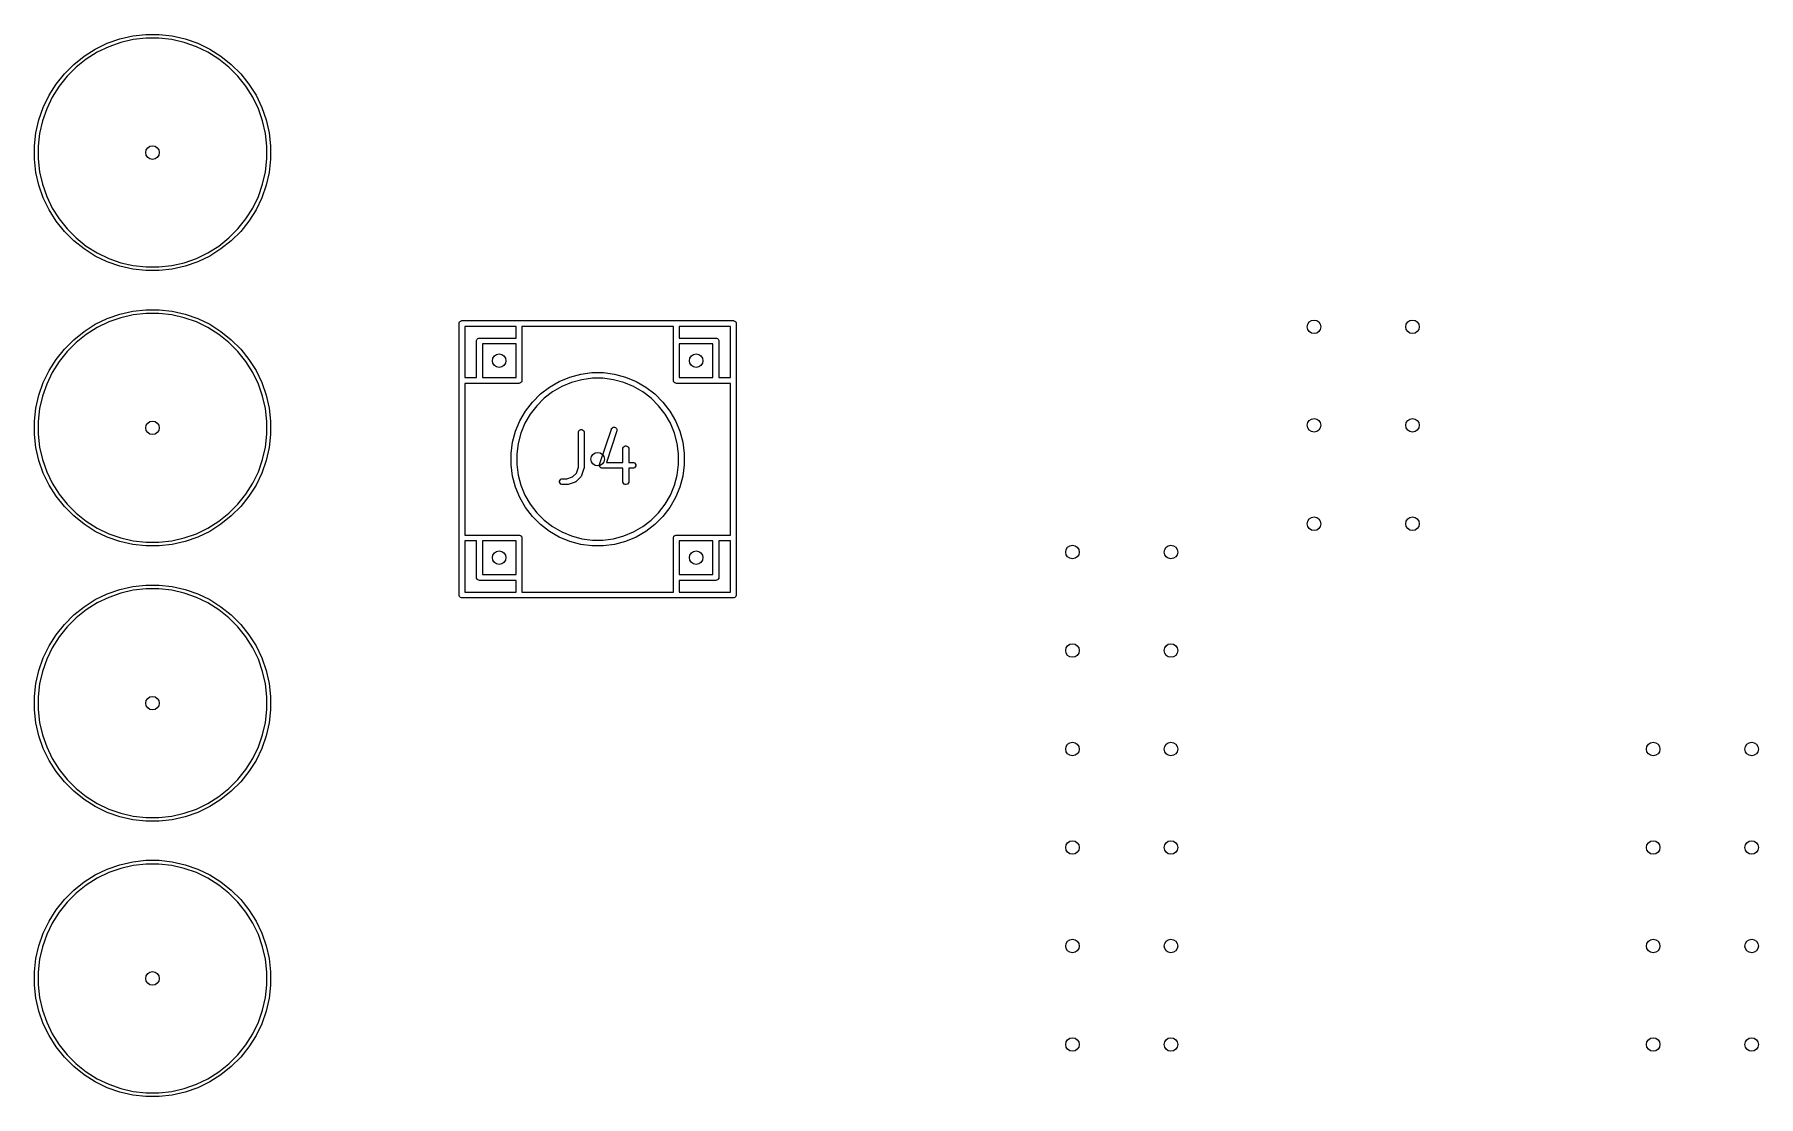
# Model space of a CAD drawing. Extents: x 4.81 to 6.56, y -4.89 to -3.81.
import ezdxf

# ---------------------------------------------------------------- set-up
doc = ezdxf.new("R2010")
doc.units = 0
doc.header["$MEASUREMENT"] = 0
doc.layers.add('BLACK', color=7, linetype='CONTINUOUS')

msp = doc.modelspace()

# ---------------------------------------------------------------- linework, layer by layer
at = {"layer": 'BLACK', "linetype": 'CONTINUOUS'}
for p, q in [((4.8864, -3.8184), (4.8991, -3.8139)), ((4.8991, -3.8139), (4.9122, -3.8109)), ((4.9128, -3.8146), (4.9001, -3.8175)), ((4.9122, -3.8109), (4.9256, -3.8094)), ((4.9258, -3.8132), (4.9128, -3.8146)), ((4.9256, -3.8094), (4.939, -3.8094)), ((4.9388, -3.8132), (4.9258, -3.8132)), ((4.9518, -3.8146), (4.9388, -3.8132)), ((4.939, -3.8094), (4.9524, -3.8109)), ((4.9645, -3.8175), (4.9518, -3.8146)), ((4.9524, -3.8109), (4.9656, -3.8139)), ((4.9656, -3.8139), (4.9783, -3.8184)), ((4.8523, -3.8398), (4.8628, -3.8314)), ((4.8628, -3.8314), (4.8742, -3.8242)), ((4.8761, -3.8275), (4.865, -3.8344)), ((4.8742, -3.8242), (4.8864, -3.8184)), ((4.8878, -3.8218), (4.8761, -3.8275)), ((4.9001, -3.8175), (4.8878, -3.8218)), ((4.9768, -3.8218), (4.9645, -3.8175)), ((4.9886, -3.8275), (4.9768, -3.8218)), ((4.9783, -3.8184), (4.9904, -3.8242)), ((4.9996, -3.8344), (4.9886, -3.8275)), ((4.9904, -3.8242), (5.0018, -3.8314)), ((5.0018, -3.8314), (5.0123, -3.8398)), ((4.8344, -3.8598), (4.8428, -3.8493)), ((4.8428, -3.8493), (4.8523, -3.8398)), ((4.8548, -3.8426), (4.8456, -3.8518)), ((4.865, -3.8344), (4.8548, -3.8426)), ((5.0098, -3.8426), (4.9996, -3.8344)), ((5.019, -3.8518), (5.0098, -3.8426)), ((5.0123, -3.8398), (5.0218, -3.8493)), ((5.0218, -3.8493), (5.0302, -3.8598)), ((4.8272, -3.8712), (4.8344, -3.8598)), ((4.8375, -3.862), (4.8305, -3.873)), ((4.8456, -3.8518), (4.8375, -3.862)), ((5.0272, -3.862), (5.019, -3.8518)), ((5.0341, -3.873), (5.0272, -3.862)), ((5.0302, -3.8598), (5.0374, -3.8712)), ((4.8169, -3.8961), (4.8214, -3.8834)), ((4.8249, -3.8848), (4.8205, -3.8971)), ((4.8214, -3.8834), (4.8272, -3.8712)), ((4.8305, -3.873), (4.8249, -3.8848)), ((5.0398, -3.8848), (5.0341, -3.873)), ((5.0374, -3.8712), (5.0432, -3.8834)), ((5.0441, -3.8971), (5.0398, -3.8848)), ((5.0432, -3.8834), (5.0477, -3.8961)), ((4.8139, -3.9092), (4.8169, -3.8961)), ((4.8205, -3.8971), (4.8176, -3.9098)), ((5.047, -3.9098), (5.0441, -3.8971)), ((5.0477, -3.8961), (5.0507, -3.9092)), ((4.8124, -3.9226), (4.8139, -3.9092)), ((4.8176, -3.9098), (4.8162, -3.9228)), ((5.0484, -3.9228), (5.047, -3.9098)), ((5.0507, -3.9092), (5.0522, -3.9226)), ((4.8124, -3.9228), (4.8124, -3.9226)), ((4.8124, -3.936), (4.8124, -3.9228)), ((4.8139, -3.9494), (4.8124, -3.936)), ((4.8162, -3.9228), (4.8162, -3.9358)), ((4.8162, -3.9358), (4.8176, -3.9488)), ((5.047, -3.9488), (5.0484, -3.9358)), ((5.0484, -3.9358), (5.0484, -3.9228)), ((5.0522, -3.936), (5.0507, -3.9494)), ((5.0522, -3.9226), (5.0522, -3.936)), ((4.8169, -3.9625), (4.8139, -3.9494)), ((4.8176, -3.9488), (4.8205, -3.9615)), ((5.0441, -3.9615), (5.047, -3.9488)), ((5.0507, -3.9494), (5.0477, -3.9625)), ((4.8214, -3.9752), (4.8169, -3.9625)), ((4.8205, -3.9615), (4.8249, -3.9738)), ((4.8249, -3.9738), (4.8305, -3.9856)), ((5.0341, -3.9856), (5.0398, -3.9738)), ((5.0398, -3.9738), (5.0441, -3.9615)), ((5.0477, -3.9625), (5.0432, -3.9752)), ((4.8272, -3.9874), (4.8214, -3.9752)), ((4.8344, -3.9988), (4.8272, -3.9874)), ((4.8305, -3.9856), (4.8375, -3.9966)), ((5.0272, -3.9966), (5.0341, -3.9856)), ((5.0374, -3.9874), (5.0302, -3.9988)), ((5.0432, -3.9752), (5.0374, -3.9874)), ((4.8428, -4.0093), (4.8344, -3.9988)), ((4.8375, -3.9966), (4.8456, -4.0068)), ((4.8456, -4.0068), (4.8548, -4.016)), ((5.0098, -4.016), (5.019, -4.0068)), ((5.019, -4.0068), (5.0272, -3.9966)), ((5.0302, -3.9988), (5.0218, -4.0093)), ((4.8523, -4.0188), (4.8428, -4.0093)), ((4.8628, -4.0272), (4.8523, -4.0188)), ((4.8548, -4.016), (4.865, -4.0242)), ((4.865, -4.0242), (4.8761, -4.0311)), ((4.9886, -4.0311), (4.9996, -4.0242)), ((4.9996, -4.0242), (5.0098, -4.016)), ((5.0123, -4.0188), (5.0018, -4.0272)), ((5.0218, -4.0093), (5.0123, -4.0188)), ((4.8742, -4.0344), (4.8628, -4.0272)), ((4.8864, -4.0402), (4.8742, -4.0344)), ((4.8761, -4.0311), (4.8878, -4.0368)), ((4.8991, -4.0447), (4.8864, -4.0402)), ((4.8878, -4.0368), (4.9001, -4.0411)), ((4.9001, -4.0411), (4.9128, -4.044)), ((4.9518, -4.044), (4.9645, -4.0411)), ((4.9645, -4.0411), (4.9768, -4.0368)), ((4.9783, -4.0402), (4.9656, -4.0447)), ((4.9768, -4.0368), (4.9886, -4.0311)), ((4.9904, -4.0344), (4.9783, -4.0402)), ((5.0018, -4.0272), (4.9904, -4.0344)), ((4.9122, -4.0477), (4.8991, -4.0447)), ((4.9256, -4.0492), (4.9122, -4.0477)), ((4.9128, -4.044), (4.9258, -4.0454)), ((4.939, -4.0492), (4.9256, -4.0492)), ((4.9258, -4.0454), (4.9388, -4.0454)), ((4.9388, -4.0454), (4.9518, -4.044)), ((4.9524, -4.0477), (4.939, -4.0492)), ((4.9656, -4.0447), (4.9524, -4.0477)), ((4.8864, -4.0979), (4.8991, -4.0934)), ((4.8991, -4.0934), (4.9122, -4.0904)), ((4.9128, -4.0941), (4.9001, -4.097)), ((4.9122, -4.0904), (4.9256, -4.0889)), ((4.9258, -4.0927), (4.9128, -4.0941)), ((4.9256, -4.0889), (4.939, -4.0889)), ((4.9388, -4.0927), (4.9258, -4.0927)), ((4.9518, -4.0941), (4.9388, -4.0927)), ((4.939, -4.0889), (4.9524, -4.0904)), ((4.9645, -4.097), (4.9518, -4.0941)), ((4.9524, -4.0904), (4.9656, -4.0934)), ((4.9656, -4.0934), (4.9783, -4.0979)), ((4.8523, -4.1193), (4.8628, -4.1109)), ((4.8628, -4.1109), (4.8742, -4.1037)), ((4.8761, -4.107), (4.865, -4.1139)), ((4.8742, -4.1037), (4.8864, -4.0979)), ((4.8878, -4.1013), (4.8761, -4.107)), ((4.9001, -4.097), (4.8878, -4.1013)), ((4.9768, -4.1013), (4.9645, -4.097)), ((4.9886, -4.107), (4.9768, -4.1013)), ((4.9783, -4.0979), (4.9904, -4.1037)), ((4.9996, -4.1139), (4.9886, -4.107)), ((4.9904, -4.1037), (5.0018, -4.1109)), ((5.0018, -4.1109), (5.0123, -4.1193)), ((5.2435, -4.1029), (5.2436, -4.1023)), ((5.2435, -4.3784), (5.2435, -4.1029)), ((5.2436, -4.1023), (5.244, -4.1012)), ((5.244, -4.1012), (5.2449, -4.1004)), ((5.2449, -4.1004), (5.2459, -4.1)), ((5.2459, -4.1), (5.2465, -4.0999)), ((5.2465, -4.0999), (5.5221, -4.0999)), ((5.2495, -4.1058), (5.2495, -4.1578)), ((5.3014, -4.1058), (5.2495, -4.1058)), ((5.3014, -4.1176), (5.3014, -4.1058)), ((5.3073, -4.1058), (5.3073, -4.1607)), ((5.4613, -4.1058), (5.3073, -4.1058)), ((5.4613, -4.1607), (5.4613, -4.1058)), ((5.4672, -4.1058), (5.4672, -4.1176)), ((5.5191, -4.1058), (5.4672, -4.1058)), ((5.5191, -4.1578), (5.5191, -4.1058)), ((5.5221, -4.0999), (5.5227, -4.1)), ((5.5227, -4.1), (5.5237, -4.1004)), ((5.5237, -4.1004), (5.5245, -4.1012)), ((5.5245, -4.1012), (5.525, -4.1023)), ((5.525, -4.1023), (5.525, -4.1029)), ((5.525, -4.1029), (5.525, -4.3784)), ((4.8344, -4.1393), (4.8428, -4.1288)), ((4.8456, -4.1313), (4.8375, -4.1415)), ((4.8428, -4.1288), (4.8523, -4.1193)), ((4.8548, -4.1221), (4.8456, -4.1313)), ((4.865, -4.1139), (4.8548, -4.1221)), ((5.0098, -4.1221), (4.9996, -4.1139)), ((5.019, -4.1313), (5.0098, -4.1221)), ((5.0123, -4.1193), (5.0218, -4.1288)), ((5.0272, -4.1415), (5.019, -4.1313)), ((5.0218, -4.1288), (5.0302, -4.1393)), ((5.2613, -4.12), (5.2618, -4.1189)), ((5.2613, -4.1206), (5.2613, -4.12)), ((5.2613, -4.1578), (5.2613, -4.1206)), ((5.2618, -4.1189), (5.2626, -4.1181)), ((5.2626, -4.1181), (5.2636, -4.1177)), ((5.2636, -4.1177), (5.2642, -4.1176)), ((5.2642, -4.1176), (5.3014, -4.1176)), ((5.2672, -4.1235), (5.2672, -4.1578)), ((5.3014, -4.1235), (5.2672, -4.1235)), ((5.3014, -4.1578), (5.3014, -4.1235)), ((5.4672, -4.1176), (5.5044, -4.1176)), ((5.4672, -4.1235), (5.4672, -4.1578)), ((5.5014, -4.1235), (5.4672, -4.1235)), ((5.5014, -4.1578), (5.5014, -4.1235)), ((5.5044, -4.1176), (5.505, -4.1177)), ((5.505, -4.1177), (5.506, -4.1181)), ((5.506, -4.1181), (5.5068, -4.1189)), ((5.5068, -4.1189), (5.5073, -4.12)), ((5.5073, -4.12), (5.5073, -4.1206)), ((5.5073, -4.1206), (5.5073, -4.1578)), ((4.8272, -4.1507), (4.8344, -4.1393)), ((4.8375, -4.1415), (4.8305, -4.1525)), ((5.0341, -4.1525), (5.0272, -4.1415)), ((5.0302, -4.1393), (5.0374, -4.1507)), ((4.8169, -4.1756), (4.8214, -4.1629)), ((4.8249, -4.1643), (4.8205, -4.1766)), ((4.8214, -4.1629), (4.8272, -4.1507)), ((4.8305, -4.1525), (4.8249, -4.1643)), ((5.0398, -4.1643), (5.0341, -4.1525)), ((5.0374, -4.1507), (5.0432, -4.1629)), ((5.0441, -4.1766), (5.0398, -4.1643)), ((5.0432, -4.1629), (5.0477, -4.1756)), ((5.2495, -4.1578), (5.2613, -4.1578)), ((5.3044, -4.1637), (5.2495, -4.1637)), ((5.2495, -4.1637), (5.2495, -4.3176)), ((5.2672, -4.1578), (5.3014, -4.1578)), ((5.305, -4.1636), (5.3044, -4.1637)), ((5.306, -4.1632), (5.305, -4.1636)), ((5.3068, -4.1624), (5.306, -4.1632)), ((5.3073, -4.1613), (5.3068, -4.1624)), ((5.3073, -4.1607), (5.3073, -4.1613)), ((5.3353, -4.1674), (5.3453, -4.1616)), ((5.3453, -4.1616), (5.356, -4.1572)), ((5.3578, -4.1626), (5.3479, -4.1668)), ((5.356, -4.1572), (5.3671, -4.1542)), ((5.3682, -4.1599), (5.3578, -4.1626)), ((5.3671, -4.1542), (5.3785, -4.1527)), ((5.3789, -4.1584), (5.3682, -4.1599)), ((5.3785, -4.1527), (5.3901, -4.1527)), ((5.3897, -4.1584), (5.3789, -4.1584)), ((5.4004, -4.1599), (5.3897, -4.1584)), ((5.3901, -4.1527), (5.4015, -4.1542)), ((5.4108, -4.1626), (5.4004, -4.1599)), ((5.4015, -4.1542), (5.4126, -4.1572)), ((5.4207, -4.1668), (5.4108, -4.1626)), ((5.4126, -4.1572), (5.4233, -4.1616)), ((5.4233, -4.1616), (5.4332, -4.1674)), ((5.4613, -4.1613), (5.4613, -4.1607)), ((5.4618, -4.1624), (5.4613, -4.1613)), ((5.4626, -4.1632), (5.4618, -4.1624)), ((5.4636, -4.1636), (5.4626, -4.1632)), ((5.4642, -4.1637), (5.4636, -4.1636)), ((5.5191, -4.1637), (5.4642, -4.1637)), ((5.4672, -4.1578), (5.5014, -4.1578)), ((5.5073, -4.1578), (5.5191, -4.1578)), ((5.5191, -4.3176), (5.5191, -4.1637)), ((4.8139, -4.1887), (4.8169, -4.1756)), ((4.8205, -4.1766), (4.8176, -4.1893)), ((5.047, -4.1893), (5.0441, -4.1766)), ((5.0477, -4.1756), (5.0507, -4.1887)), ((5.311, -4.1917), (5.3181, -4.1826)), ((5.3181, -4.1826), (5.3262, -4.1744)), ((5.33, -4.1787), (5.3224, -4.1863)), ((5.3262, -4.1744), (5.3353, -4.1674)), ((5.3385, -4.1722), (5.33, -4.1787)), ((5.3479, -4.1668), (5.3385, -4.1722)), ((5.4301, -4.1722), (5.4207, -4.1668)), ((5.4386, -4.1787), (5.4301, -4.1722)), ((5.4332, -4.1674), (5.4424, -4.1744)), ((5.4462, -4.1863), (5.4386, -4.1787)), ((5.4424, -4.1744), (5.4505, -4.1826)), ((5.4505, -4.1826), (5.4575, -4.1917)), ((4.8124, -4.2021), (4.8139, -4.1887)), ((4.8176, -4.1893), (4.8162, -4.2023)), ((5.0484, -4.2023), (5.047, -4.1893)), ((5.0507, -4.1887), (5.0522, -4.2021)), ((5.3053, -4.2017), (5.311, -4.1917)), ((5.3158, -4.1949), (5.3104, -4.2042)), ((5.3224, -4.1863), (5.3158, -4.1949)), ((5.4528, -4.1949), (5.4462, -4.1863)), ((5.4582, -4.2042), (5.4528, -4.1949)), ((5.4575, -4.1917), (5.4633, -4.2017)), ((4.8124, -4.2023), (4.8124, -4.2021)), ((4.8124, -4.2155), (4.8124, -4.2023)), ((4.8139, -4.2289), (4.8124, -4.2155)), ((4.8162, -4.2023), (4.8162, -4.2153)), ((4.8162, -4.2153), (4.8176, -4.2283)), ((5.047, -4.2283), (5.0484, -4.2153)), ((5.0484, -4.2153), (5.0484, -4.2023)), ((5.0522, -4.2155), (5.0507, -4.2289)), ((5.0522, -4.2021), (5.0522, -4.2155)), ((5.2979, -4.2235), (5.3009, -4.2123)), ((5.3009, -4.2123), (5.3053, -4.2017)), ((5.3063, -4.2142), (5.3035, -4.2246)), ((5.3104, -4.2042), (5.3063, -4.2142)), ((5.3647, -4.2129), (5.3652, -4.2118)), ((5.3647, -4.2135), (5.3647, -4.2129)), ((5.3647, -4.2487), (5.3647, -4.2135)), ((5.3652, -4.2118), (5.366, -4.211)), ((5.366, -4.211), (5.3671, -4.2106)), ((5.3671, -4.2106), (5.3682, -4.2106)), ((5.3682, -4.2106), (5.3693, -4.211)), ((5.3693, -4.211), (5.3701, -4.2118)), ((5.3701, -4.2118), (5.3705, -4.2129)), ((5.3705, -4.2129), (5.3706, -4.2135)), ((5.3706, -4.2135), (5.3706, -4.2492)), ((5.3863, -4.2459), (5.3982, -4.2102)), ((5.4038, -4.212), (5.3932, -4.2439)), ((5.3982, -4.2102), (5.3984, -4.2096)), ((5.3984, -4.2096), (5.3992, -4.2088)), ((5.3992, -4.2088), (5.4002, -4.2082)), ((5.4002, -4.2082), (5.4013, -4.2082)), ((5.4013, -4.2082), (5.4024, -4.2085)), ((5.4024, -4.2085), (5.4033, -4.2093)), ((5.4033, -4.2093), (5.4038, -4.2103)), ((5.4038, -4.2103), (5.4039, -4.2115)), ((5.4039, -4.2115), (5.4038, -4.212)), ((5.4623, -4.2142), (5.4582, -4.2042)), ((5.4651, -4.2246), (5.4623, -4.2142)), ((5.4633, -4.2017), (5.4677, -4.2123)), ((5.4677, -4.2123), (5.4707, -4.2235)), ((4.8169, -4.242), (4.8139, -4.2289)), ((4.8176, -4.2283), (4.8205, -4.241)), ((5.0441, -4.241), (5.047, -4.2283)), ((5.0507, -4.2289), (5.0477, -4.242)), ((5.2964, -4.2349), (5.2979, -4.2235)), ((5.2964, -4.2353), (5.2964, -4.2349)), ((5.2964, -4.2464), (5.2964, -4.2353)), ((5.3035, -4.2246), (5.3021, -4.2353)), ((5.3021, -4.2353), (5.3021, -4.246)), ((5.4099, -4.2301), (5.41, -4.2296)), ((5.4099, -4.2439), (5.4099, -4.2301)), ((5.41, -4.2296), (5.4104, -4.2285)), ((5.4104, -4.2285), (5.4112, -4.2277)), ((5.4112, -4.2277), (5.4123, -4.2272)), ((5.4123, -4.2272), (5.4134, -4.2272)), ((5.4134, -4.2272), (5.4145, -4.2277)), ((5.4145, -4.2277), (5.4153, -4.2285)), ((5.4153, -4.2285), (5.4158, -4.2296)), ((5.4158, -4.2296), (5.4158, -4.2301)), ((5.4158, -4.2301), (5.4158, -4.2439)), ((5.4665, -4.2353), (5.4651, -4.2246)), ((5.4665, -4.246), (5.4665, -4.2353)), ((5.4707, -4.2235), (5.4722, -4.2349)), ((5.4722, -4.2349), (5.4722, -4.2464)), ((4.8214, -4.2548), (4.8169, -4.242)), ((4.8205, -4.241), (4.8249, -4.2533)), ((4.8249, -4.2533), (4.8305, -4.2651)), ((5.0341, -4.2651), (5.0398, -4.2533)), ((5.0398, -4.2533), (5.0441, -4.241)), ((5.0477, -4.242), (5.0432, -4.2548)), ((5.2979, -4.2578), (5.2964, -4.2464)), ((5.3021, -4.246), (5.3035, -4.2567)), ((5.3627, -4.2547), (5.3647, -4.2487)), ((5.3704, -4.2501), (5.368, -4.2573)), ((5.3705, -4.2498), (5.3704, -4.2501)), ((5.3706, -4.2496), (5.3705, -4.2497)), ((5.3705, -4.2497), (5.3705, -4.2498)), ((5.3705, -4.2498), (5.3705, -4.2498)), ((5.3706, -4.2492), (5.3706, -4.2495)), ((5.3706, -4.2495), (5.3706, -4.2496)), ((5.3861, -4.2464), (5.3862, -4.2463)), ((5.3862, -4.2469), (5.3861, -4.2464)), ((5.3862, -4.2462), (5.3863, -4.2459)), ((5.3862, -4.2463), (5.3862, -4.2462)), ((5.3862, -4.2462), (5.3862, -4.2462)), ((5.3862, -4.2474), (5.3862, -4.2469)), ((5.3862, -4.2475), (5.3862, -4.2474)), ((5.3862, -4.2476), (5.3862, -4.2475)), ((5.3864, -4.248), (5.3862, -4.2476)), ((5.3866, -4.2484), (5.3864, -4.248)), ((5.3867, -4.2485), (5.3866, -4.2484)), ((5.3867, -4.2486), (5.3867, -4.2485)), ((5.3871, -4.2489), (5.3867, -4.2486)), ((5.3874, -4.2493), (5.3871, -4.2489)), ((5.3875, -4.2493), (5.3874, -4.2493)), ((5.3876, -4.2494), (5.3875, -4.2493)), ((5.388, -4.2495), (5.3876, -4.2494)), ((5.3885, -4.2497), (5.388, -4.2495)), ((5.3886, -4.2497), (5.3885, -4.2497)), ((5.3887, -4.2497), (5.3886, -4.2497)), ((5.3888, -4.2497), (5.3887, -4.2497)), ((5.3891, -4.2498), (5.3888, -4.2497)), ((5.4099, -4.2498), (5.3891, -4.2498)), ((5.3932, -4.2439), (5.4099, -4.2439)), ((5.4099, -4.2635), (5.4099, -4.2498)), ((5.4158, -4.2439), (5.42, -4.2439)), ((5.42, -4.2498), (5.4158, -4.2498)), ((5.4158, -4.2498), (5.4158, -4.2635)), ((5.42, -4.2439), (5.4206, -4.2439)), ((5.4206, -4.2497), (5.42, -4.2498)), ((5.4206, -4.2439), (5.4217, -4.2443)), ((5.4217, -4.2493), (5.4206, -4.2497)), ((5.4217, -4.2443), (5.4225, -4.2452)), ((5.4225, -4.2484), (5.4217, -4.2493)), ((5.4225, -4.2452), (5.4229, -4.2462)), ((5.4229, -4.2474), (5.4225, -4.2484)), ((5.4229, -4.2462), (5.4229, -4.2474)), ((5.4651, -4.2567), (5.4665, -4.246)), ((5.4722, -4.2464), (5.4707, -4.2578)), ((4.8272, -4.2669), (4.8214, -4.2548)), ((4.8344, -4.2783), (4.8272, -4.2669)), ((4.8305, -4.2651), (4.8375, -4.2761)), ((5.0272, -4.2761), (5.0341, -4.2651)), ((5.0374, -4.2669), (5.0302, -4.2783)), ((5.0432, -4.2548), (5.0374, -4.2669)), ((5.3009, -4.269), (5.2979, -4.2578)), ((5.3053, -4.2796), (5.3009, -4.269)), ((5.3035, -4.2567), (5.3063, -4.2671)), ((5.3063, -4.2671), (5.3104, -4.2771)), ((5.3457, -4.2629), (5.3461, -4.2618)), ((5.3457, -4.264), (5.3457, -4.2629)), ((5.3461, -4.2651), (5.3457, -4.264)), ((5.3461, -4.2618), (5.3469, -4.261)), ((5.3469, -4.2659), (5.3461, -4.2651)), ((5.3469, -4.261), (5.348, -4.2606)), ((5.348, -4.2664), (5.3469, -4.2659)), ((5.348, -4.2606), (5.3486, -4.2605)), ((5.3486, -4.2664), (5.348, -4.2664)), ((5.3486, -4.2605), (5.3529, -4.2605)), ((5.3533, -4.2664), (5.3486, -4.2664)), ((5.3529, -4.2605), (5.3589, -4.2585)), ((5.3536, -4.2664), (5.3533, -4.2664)), ((5.3537, -4.2664), (5.3536, -4.2664)), ((5.3538, -4.2664), (5.3537, -4.2664)), ((5.3539, -4.2664), (5.3538, -4.2664)), ((5.354, -4.2663), (5.3539, -4.2664)), ((5.3543, -4.2663), (5.354, -4.2663)), ((5.3614, -4.2639), (5.3543, -4.2663)), ((5.3589, -4.2585), (5.3627, -4.2547)), ((5.3619, -4.2637), (5.3614, -4.2639)), ((5.362, -4.2636), (5.3619, -4.2637)), ((5.3621, -4.2635), (5.362, -4.2636)), ((5.3626, -4.2632), (5.3621, -4.2635)), ((5.3673, -4.2584), (5.3626, -4.2632)), ((5.3677, -4.258), (5.3673, -4.2584)), ((5.3678, -4.2578), (5.3677, -4.2579)), ((5.3677, -4.2579), (5.3677, -4.258)), ((5.368, -4.2573), (5.3678, -4.2578)), ((5.41, -4.264), (5.4099, -4.2635)), ((5.4104, -4.2651), (5.41, -4.264)), ((5.4112, -4.2659), (5.4104, -4.2651)), ((5.4123, -4.2664), (5.4112, -4.2659)), ((5.4134, -4.2664), (5.4123, -4.2664)), ((5.4145, -4.2659), (5.4134, -4.2664)), ((5.4153, -4.2651), (5.4145, -4.2659)), ((5.4158, -4.264), (5.4153, -4.2651)), ((5.4158, -4.2635), (5.4158, -4.264)), ((5.4582, -4.2771), (5.4623, -4.2671)), ((5.4623, -4.2671), (5.4651, -4.2567)), ((5.4677, -4.269), (5.4633, -4.2796)), ((5.4707, -4.2578), (5.4677, -4.269)), ((4.8428, -4.2888), (4.8344, -4.2783)), ((4.8375, -4.2761), (4.8456, -4.2863)), ((4.8523, -4.2983), (4.8428, -4.2888)), ((4.8456, -4.2863), (4.8548, -4.2955)), ((5.0098, -4.2955), (5.019, -4.2863)), ((5.0218, -4.2888), (5.0123, -4.2983)), ((5.019, -4.2863), (5.0272, -4.2761)), ((5.0302, -4.2783), (5.0218, -4.2888)), ((5.311, -4.2896), (5.3053, -4.2796)), ((5.3104, -4.2771), (5.3158, -4.2864)), ((5.3158, -4.2864), (5.3224, -4.295)), ((5.4462, -4.295), (5.4528, -4.2864)), ((5.4528, -4.2864), (5.4582, -4.2771)), ((5.4633, -4.2796), (5.4575, -4.2896)), ((4.8628, -4.3067), (4.8523, -4.2983)), ((4.8548, -4.2955), (4.865, -4.3037)), ((4.865, -4.3037), (4.8761, -4.3106)), ((4.9886, -4.3106), (4.9996, -4.3037)), ((4.9996, -4.3037), (5.0098, -4.2955)), ((5.0123, -4.2983), (5.0018, -4.3067)), ((5.3181, -4.2987), (5.311, -4.2896)), ((5.3262, -4.3069), (5.3181, -4.2987)), ((5.3224, -4.295), (5.33, -4.3026)), ((5.33, -4.3026), (5.3385, -4.3091)), ((5.4301, -4.3091), (5.4386, -4.3026)), ((5.4386, -4.3026), (5.4462, -4.295)), ((5.4505, -4.2987), (5.4424, -4.3069)), ((5.4575, -4.2896), (5.4505, -4.2987)), ((4.8742, -4.3139), (4.8628, -4.3067)), ((4.8864, -4.3197), (4.8742, -4.3139)), ((4.8761, -4.3106), (4.8878, -4.3163)), ((4.8991, -4.3242), (4.8864, -4.3197)), ((4.8878, -4.3163), (4.9001, -4.3206)), ((4.9001, -4.3206), (4.9128, -4.3235)), ((4.9128, -4.3235), (4.9258, -4.3249)), ((4.9388, -4.3249), (4.9518, -4.3235)), ((4.9518, -4.3235), (4.9645, -4.3206)), ((4.9645, -4.3206), (4.9768, -4.3163)), ((4.9783, -4.3197), (4.9656, -4.3242)), ((4.9768, -4.3163), (4.9886, -4.3106)), ((4.9904, -4.3139), (4.9783, -4.3197)), ((5.0018, -4.3067), (4.9904, -4.3139)), ((5.2495, -4.3176), (5.3044, -4.3176)), ((5.2495, -4.3235), (5.2495, -4.3755)), ((5.2613, -4.3235), (5.2495, -4.3235)), ((5.2613, -4.3607), (5.2613, -4.3235)), ((5.2672, -4.3235), (5.2672, -4.3578)), ((5.3014, -4.3235), (5.2672, -4.3235)), ((5.3014, -4.3578), (5.3014, -4.3235)), ((5.3044, -4.3176), (5.305, -4.3177)), ((5.305, -4.3177), (5.306, -4.3181)), ((5.306, -4.3181), (5.3068, -4.3189)), ((5.3068, -4.3189), (5.3073, -4.32)), ((5.3073, -4.32), (5.3073, -4.3206)), ((5.3073, -4.3206), (5.3073, -4.3755)), ((5.3353, -4.3139), (5.3262, -4.3069)), ((5.3453, -4.3197), (5.3353, -4.3139)), ((5.3385, -4.3091), (5.3479, -4.3145)), ((5.356, -4.3241), (5.3453, -4.3197)), ((5.3479, -4.3145), (5.3578, -4.3186)), ((5.3578, -4.3186), (5.3682, -4.3214)), ((5.3682, -4.3214), (5.3789, -4.3228)), ((5.3789, -4.3228), (5.3897, -4.3228)), ((5.3897, -4.3228), (5.4004, -4.3214)), ((5.4004, -4.3214), (5.4108, -4.3186)), ((5.4108, -4.3186), (5.4207, -4.3145)), ((5.4233, -4.3197), (5.4126, -4.3241)), ((5.4207, -4.3145), (5.4301, -4.3091)), ((5.4332, -4.3139), (5.4233, -4.3197)), ((5.4424, -4.3069), (5.4332, -4.3139)), ((5.4613, -4.32), (5.4618, -4.3189)), ((5.4613, -4.3206), (5.4613, -4.32)), ((5.4613, -4.3755), (5.4613, -4.3206)), ((5.4618, -4.3189), (5.4626, -4.3181)), ((5.4626, -4.3181), (5.4636, -4.3177)), ((5.4636, -4.3177), (5.4642, -4.3176)), ((5.4642, -4.3176), (5.5191, -4.3176)), ((5.4672, -4.3235), (5.4672, -4.3578)), ((5.5014, -4.3235), (5.4672, -4.3235)), ((5.5014, -4.3578), (5.5014, -4.3235)), ((5.5073, -4.3235), (5.5073, -4.3607)), ((5.5191, -4.3235), (5.5073, -4.3235)), ((5.5191, -4.3755), (5.5191, -4.3235)), ((4.9122, -4.3272), (4.8991, -4.3242)), ((4.9256, -4.3287), (4.9122, -4.3272)), ((4.939, -4.3287), (4.9256, -4.3287)), ((4.9258, -4.3249), (4.9388, -4.3249)), ((4.9524, -4.3272), (4.939, -4.3287)), ((4.9656, -4.3242), (4.9524, -4.3272)), ((5.3671, -4.3271), (5.356, -4.3241)), ((5.3785, -4.3286), (5.3671, -4.3271)), ((5.3901, -4.3286), (5.3785, -4.3286)), ((5.4015, -4.3271), (5.3901, -4.3286)), ((5.4126, -4.3241), (5.4015, -4.3271)), ((5.2672, -4.3578), (5.3014, -4.3578)), ((5.4672, -4.3578), (5.5014, -4.3578)), ((4.8864, -4.3774), (4.8991, -4.3729)), ((4.8991, -4.3729), (4.9122, -4.3699)), ((4.9128, -4.3736), (4.9001, -4.3765)), ((4.9122, -4.3699), (4.9256, -4.3684)), ((4.9258, -4.3722), (4.9128, -4.3736)), ((4.9256, -4.3684), (4.939, -4.3684)), ((4.9388, -4.3722), (4.9258, -4.3722)), ((4.9518, -4.3736), (4.9388, -4.3722)), ((4.939, -4.3684), (4.9524, -4.3699)), ((4.9645, -4.3765), (4.9518, -4.3736)), ((4.9524, -4.3699), (4.9656, -4.3729)), ((4.9656, -4.3729), (4.9783, -4.3774)), ((5.2495, -4.3755), (5.3014, -4.3755)), ((5.2613, -4.3613), (5.2613, -4.3607)), ((5.2618, -4.3624), (5.2613, -4.3613)), ((5.2626, -4.3632), (5.2618, -4.3624)), ((5.2636, -4.3636), (5.2626, -4.3632)), ((5.2642, -4.3637), (5.2636, -4.3636)), ((5.3014, -4.3637), (5.2642, -4.3637)), ((5.3014, -4.3755), (5.3014, -4.3637)), ((5.3073, -4.3755), (5.4613, -4.3755)), ((5.5044, -4.3637), (5.4672, -4.3637)), ((5.4672, -4.3637), (5.4672, -4.3755)), ((5.4672, -4.3755), (5.5191, -4.3755)), ((5.505, -4.3636), (5.5044, -4.3637)), ((5.506, -4.3632), (5.505, -4.3636)), ((5.5068, -4.3624), (5.506, -4.3632)), ((5.5073, -4.3613), (5.5068, -4.3624)), ((5.5073, -4.3607), (5.5073, -4.3613)), ((4.8523, -4.3988), (4.8628, -4.3904)), ((4.865, -4.3935), (4.8548, -4.4016)), ((4.8628, -4.3904), (4.8742, -4.3832)), ((4.8761, -4.3865), (4.865, -4.3935)), ((4.8742, -4.3832), (4.8864, -4.3774)), ((4.8878, -4.3809), (4.8761, -4.3865)), ((4.9001, -4.3765), (4.8878, -4.3809)), ((4.9768, -4.3809), (4.9645, -4.3765)), ((4.9886, -4.3865), (4.9768, -4.3809)), ((4.9783, -4.3774), (4.9904, -4.3832)), ((4.9996, -4.3935), (4.9886, -4.3865)), ((4.9904, -4.3832), (5.0018, -4.3904)), ((5.0098, -4.4016), (4.9996, -4.3935)), ((5.0018, -4.3904), (5.0123, -4.3988)), ((5.2436, -4.379), (5.2435, -4.3784)), ((5.244, -4.3801), (5.2436, -4.379)), ((5.2449, -4.3809), (5.244, -4.3801)), ((5.2459, -4.3813), (5.2449, -4.3809)), ((5.2465, -4.3814), (5.2459, -4.3813)), ((5.5221, -4.3814), (5.2465, -4.3814)), ((5.5227, -4.3813), (5.5221, -4.3814)), ((5.5237, -4.3809), (5.5227, -4.3813)), ((5.5245, -4.3801), (5.5237, -4.3809)), ((5.525, -4.379), (5.5245, -4.3801)), ((5.525, -4.3784), (5.525, -4.379)), ((4.8344, -4.4188), (4.8428, -4.4083)), ((4.8456, -4.4108), (4.8375, -4.421)), ((4.8428, -4.4083), (4.8523, -4.3988)), ((4.8548, -4.4016), (4.8456, -4.4108)), ((5.019, -4.4108), (5.0098, -4.4016)), ((5.0123, -4.3988), (5.0218, -4.4083)), ((5.0272, -4.421), (5.019, -4.4108)), ((5.0218, -4.4083), (5.0302, -4.4188)), ((4.8272, -4.4302), (4.8344, -4.4188)), ((4.8375, -4.421), (4.8305, -4.4321)), ((5.0341, -4.4321), (5.0272, -4.421)), ((5.0302, -4.4188), (5.0374, -4.4302)), ((4.8169, -4.4551), (4.8214, -4.4424)), ((4.8249, -4.4438), (4.8205, -4.4561)), ((4.8214, -4.4424), (4.8272, -4.4302)), ((4.8305, -4.4321), (4.8249, -4.4438)), ((5.0398, -4.4438), (5.0341, -4.4321)), ((5.0374, -4.4302), (5.0432, -4.4424)), ((5.0441, -4.4561), (5.0398, -4.4438)), ((5.0432, -4.4424), (5.0477, -4.4551)), ((4.8139, -4.4682), (4.8169, -4.4551)), ((4.8205, -4.4561), (4.8176, -4.4688)), ((5.047, -4.4688), (5.0441, -4.4561)), ((5.0477, -4.4551), (5.0507, -4.4682)), ((4.8124, -4.4816), (4.8139, -4.4682)), ((4.8176, -4.4688), (4.8162, -4.4818)), ((5.0484, -4.4818), (5.047, -4.4688)), ((5.0507, -4.4682), (5.0522, -4.4816)), ((4.8124, -4.4818), (4.8124, -4.4816)), ((4.8124, -4.495), (4.8124, -4.4818)), ((4.8139, -4.5084), (4.8124, -4.495)), ((4.8162, -4.4818), (4.8162, -4.4948)), ((4.8162, -4.4948), (4.8176, -4.5078)), ((5.047, -4.5078), (5.0484, -4.4948)), ((5.0484, -4.4948), (5.0484, -4.4818)), ((5.0522, -4.495), (5.0507, -4.5084)), ((5.0522, -4.4816), (5.0522, -4.495)), ((4.8169, -4.5216), (4.8139, -4.5084)), ((4.8176, -4.5078), (4.8205, -4.5205)), ((5.0441, -4.5205), (5.047, -4.5078)), ((5.0507, -4.5084), (5.0477, -4.5216)), ((4.8214, -4.5343), (4.8169, -4.5216)), ((4.8205, -4.5205), (4.8249, -4.5328)), ((4.8249, -4.5328), (4.8305, -4.5446)), ((5.0341, -4.5446), (5.0398, -4.5328)), ((5.0398, -4.5328), (5.0441, -4.5205)), ((5.0477, -4.5216), (5.0432, -4.5343)), ((4.8272, -4.5464), (4.8214, -4.5343)), ((4.8344, -4.5578), (4.8272, -4.5464)), ((4.8305, -4.5446), (4.8375, -4.5556)), ((5.0272, -4.5556), (5.0341, -4.5446)), ((5.0374, -4.5464), (5.0302, -4.5578)), ((5.0432, -4.5343), (5.0374, -4.5464)), ((4.8428, -4.5683), (4.8344, -4.5578)), ((4.8375, -4.5556), (4.8456, -4.5658)), ((4.8523, -4.5778), (4.8428, -4.5683)), ((4.8456, -4.5658), (4.8548, -4.575)), ((5.0098, -4.575), (5.019, -4.5658)), ((5.0218, -4.5683), (5.0123, -4.5778)), ((5.019, -4.5658), (5.0272, -4.5556)), ((5.0302, -4.5578), (5.0218, -4.5683)), ((4.8628, -4.5862), (4.8523, -4.5778)), ((4.8548, -4.575), (4.865, -4.5832)), ((4.8742, -4.5934), (4.8628, -4.5862)), ((4.865, -4.5832), (4.8761, -4.5901)), ((4.9886, -4.5901), (4.9996, -4.5832)), ((5.0018, -4.5862), (4.9904, -4.5934)), ((4.9996, -4.5832), (5.0098, -4.575)), ((5.0123, -4.5778), (5.0018, -4.5862)), ((4.8864, -4.5992), (4.8742, -4.5934)), ((4.8761, -4.5901), (4.8878, -4.5958)), ((4.8991, -4.6037), (4.8864, -4.5992)), ((4.8878, -4.5958), (4.9001, -4.6001)), ((4.9122, -4.6067), (4.8991, -4.6037)), ((4.9001, -4.6001), (4.9128, -4.603)), ((4.9128, -4.603), (4.9258, -4.6044)), ((4.9388, -4.6044), (4.9518, -4.603)), ((4.9518, -4.603), (4.9645, -4.6001)), ((4.9656, -4.6037), (4.9524, -4.6067)), ((4.9645, -4.6001), (4.9768, -4.5958)), ((4.9783, -4.5992), (4.9656, -4.6037)), ((4.9768, -4.5958), (4.9886, -4.5901)), ((4.9904, -4.5934), (4.9783, -4.5992)), ((4.9256, -4.6082), (4.9122, -4.6067)), ((4.939, -4.6082), (4.9256, -4.6082)), ((4.9258, -4.6044), (4.9388, -4.6044)), ((4.9524, -4.6067), (4.939, -4.6082)), ((4.8864, -4.6569), (4.8991, -4.6524)), ((4.9001, -4.6561), (4.8878, -4.6604)), ((4.8991, -4.6524), (4.9122, -4.6494)), ((4.9128, -4.6532), (4.9001, -4.6561)), ((4.9122, -4.6494), (4.9256, -4.6479)), ((4.9258, -4.6517), (4.9128, -4.6532)), ((4.9256, -4.6479), (4.939, -4.6479)), ((4.9388, -4.6517), (4.9258, -4.6517)), ((4.9518, -4.6532), (4.9388, -4.6517)), ((4.939, -4.6479), (4.9524, -4.6494)), ((4.9645, -4.6561), (4.9518, -4.6532)), ((4.9524, -4.6494), (4.9656, -4.6524)), ((4.9768, -4.6604), (4.9645, -4.6561)), ((4.9656, -4.6524), (4.9783, -4.6569)), ((4.8523, -4.6783), (4.8628, -4.6699)), ((4.865, -4.673), (4.8548, -4.6811)), ((4.8628, -4.6699), (4.8742, -4.6627)), ((4.8761, -4.666), (4.865, -4.673)), ((4.8742, -4.6627), (4.8864, -4.6569)), ((4.8878, -4.6604), (4.8761, -4.666)), ((4.9886, -4.666), (4.9768, -4.6604)), ((4.9783, -4.6569), (4.9904, -4.6627)), ((4.9996, -4.673), (4.9886, -4.666)), ((4.9904, -4.6627), (5.0018, -4.6699)), ((5.0098, -4.6811), (4.9996, -4.673)), ((5.0018, -4.6699), (5.0123, -4.6783)), ((4.8344, -4.6983), (4.8428, -4.6878)), ((4.8456, -4.6903), (4.8375, -4.7005)), ((4.8428, -4.6878), (4.8523, -4.6783)), ((4.8548, -4.6811), (4.8456, -4.6903)), ((5.019, -4.6903), (5.0098, -4.6811)), ((5.0123, -4.6783), (5.0218, -4.6878)), ((5.0272, -4.7005), (5.019, -4.6903)), ((5.0218, -4.6878), (5.0302, -4.6983)), ((4.8272, -4.7097), (4.8344, -4.6983)), ((4.8375, -4.7005), (4.8305, -4.7116)), ((5.0341, -4.7116), (5.0272, -4.7005)), ((5.0302, -4.6983), (5.0374, -4.7097)), ((4.8169, -4.7346), (4.8214, -4.7219)), ((4.8249, -4.7233), (4.8205, -4.7356)), ((4.8214, -4.7219), (4.8272, -4.7097)), ((4.8305, -4.7116), (4.8249, -4.7233)), ((5.0398, -4.7233), (5.0341, -4.7116)), ((5.0374, -4.7097), (5.0432, -4.7219)), ((5.0441, -4.7356), (5.0398, -4.7233)), ((5.0432, -4.7219), (5.0477, -4.7346)), ((4.8139, -4.7477), (4.8169, -4.7346)), ((4.8205, -4.7356), (4.8176, -4.7483)), ((5.047, -4.7483), (5.0441, -4.7356)), ((5.0477, -4.7346), (5.0507, -4.7477)), ((4.8124, -4.7611), (4.8139, -4.7477)), ((4.8124, -4.7613), (4.8124, -4.7611)), ((4.8124, -4.7746), (4.8124, -4.7613)), ((4.8176, -4.7483), (4.8162, -4.7613)), ((4.8162, -4.7613), (4.8162, -4.7743)), ((5.0484, -4.7613), (5.047, -4.7483)), ((5.0484, -4.7743), (5.0484, -4.7613)), ((5.0507, -4.7477), (5.0522, -4.7611)), ((5.0522, -4.7611), (5.0522, -4.7746)), ((4.8139, -4.7879), (4.8124, -4.7746)), ((4.8162, -4.7743), (4.8176, -4.7873)), ((5.047, -4.7873), (5.0484, -4.7743)), ((5.0522, -4.7746), (5.0507, -4.7879)), ((4.8169, -4.8011), (4.8139, -4.7879)), ((4.8176, -4.7873), (4.8205, -4.8)), ((5.0441, -4.8), (5.047, -4.7873)), ((5.0507, -4.7879), (5.0477, -4.8011)), ((4.8214, -4.8138), (4.8169, -4.8011)), ((4.8205, -4.8), (4.8249, -4.8123)), ((4.8272, -4.8259), (4.8214, -4.8138)), ((4.8249, -4.8123), (4.8305, -4.8241)), ((5.0341, -4.8241), (5.0398, -4.8123)), ((5.0432, -4.8138), (5.0374, -4.8259)), ((5.0398, -4.8123), (5.0441, -4.8)), ((5.0477, -4.8011), (5.0432, -4.8138)), ((4.8344, -4.8373), (4.8272, -4.8259)), ((4.8305, -4.8241), (4.8375, -4.8351)), ((5.0272, -4.8351), (5.0341, -4.8241)), ((5.0374, -4.8259), (5.0302, -4.8373)), ((4.8428, -4.8478), (4.8344, -4.8373)), ((4.8375, -4.8351), (4.8456, -4.8453)), ((4.8523, -4.8573), (4.8428, -4.8478)), ((4.8456, -4.8453), (4.8548, -4.8546)), ((5.0098, -4.8546), (5.019, -4.8453)), ((5.0218, -4.8478), (5.0123, -4.8573)), ((5.019, -4.8453), (5.0272, -4.8351)), ((5.0302, -4.8373), (5.0218, -4.8478)), ((4.8628, -4.8657), (4.8523, -4.8573)), ((4.8548, -4.8546), (4.865, -4.8627)), ((4.8742, -4.8729), (4.8628, -4.8657)), ((4.865, -4.8627), (4.8761, -4.8696)), ((4.9886, -4.8696), (4.9996, -4.8627)), ((5.0018, -4.8657), (4.9904, -4.8729)), ((4.9996, -4.8627), (5.0098, -4.8546)), ((5.0123, -4.8573), (5.0018, -4.8657)), ((4.8864, -4.8788), (4.8742, -4.8729)), ((4.8761, -4.8696), (4.8878, -4.8753)), ((4.8991, -4.8832), (4.8864, -4.8788)), ((4.8878, -4.8753), (4.9001, -4.8796)), ((4.9122, -4.8862), (4.8991, -4.8832)), ((4.9001, -4.8796), (4.9128, -4.8825)), ((4.9128, -4.8825), (4.9258, -4.884)), ((4.9258, -4.884), (4.9388, -4.884)), ((4.9388, -4.884), (4.9518, -4.8825)), ((4.9518, -4.8825), (4.9645, -4.8796)), ((4.9656, -4.8832), (4.9524, -4.8862)), ((4.9645, -4.8796), (4.9768, -4.8753)), ((4.9783, -4.8788), (4.9656, -4.8832)), ((4.9768, -4.8753), (4.9886, -4.8696)), ((4.9904, -4.8729), (4.9783, -4.8788)), ((4.9256, -4.8877), (4.9122, -4.8862)), ((4.939, -4.8877), (4.9256, -4.8877)), ((4.9524, -4.8862), (4.939, -4.8877))]:
    msp.add_line(p, q, dxfattribs=at)
at = {"layer": 'BLACK'}
for centre in [(4.9323, -3.9293), (4.9323, -3.9293), (6.1117, -4.1062), (6.1117, -4.1062), (6.2117, -4.1062), (6.2117, -4.1062), (5.2843, -4.1406), (5.2843, -4.1406), (5.4843, -4.1406), (5.4843, -4.1406), (6.1117, -4.2062), (6.1117, -4.2062), (6.2117, -4.2062), (6.2117, -4.2062), (4.9323, -4.2088), (4.9323, -4.2088), (5.3843, -4.2406), (5.3843, -4.2406), (6.1117, -4.3062), (6.1117, -4.3062), (6.2117, -4.3062), (6.2117, -4.3062), (5.2843, -4.3406), (5.2843, -4.3406), (5.4843, -4.3406), (5.4843, -4.3406), (5.8664, -4.3349), (5.8664, -4.3349), (5.9664, -4.3349), (5.9664, -4.3349), (5.8664, -4.4349), (5.8664, -4.4349), (5.9664, -4.4349), (5.9664, -4.4349), (4.9323, -4.4883), (4.9323, -4.4883), (5.8664, -4.5349), (5.8664, -4.5349), (5.9664, -4.5349), (5.9664, -4.5349), (6.4561, -4.5349), (6.4561, -4.5349), (6.5561, -4.5349), (6.5561, -4.5349), (5.8664, -4.6349), (5.8664, -4.6349), (5.9664, -4.6349), (5.9664, -4.6349), (6.4561, -4.6349), (6.4561, -4.6349), (6.5561, -4.6349), (6.5561, -4.6349), (5.8664, -4.7349), (5.8664, -4.7349), (5.9664, -4.7349), (5.9664, -4.7349), (6.4561, -4.7349), (6.4561, -4.7349), (6.5561, -4.7349), (6.5561, -4.7349), (4.9323, -4.7678), (4.9323, -4.7678), (5.8664, -4.8349), (5.8664, -4.8349), (5.9664, -4.8349), (5.9664, -4.8349), (6.4561, -4.8349), (6.4561, -4.8349), (6.5561, -4.8349), (6.5561, -4.8349)]:
    msp.add_circle(centre, 0.00689, dxfattribs=at)

doc.saveas('drawing.dxf')
